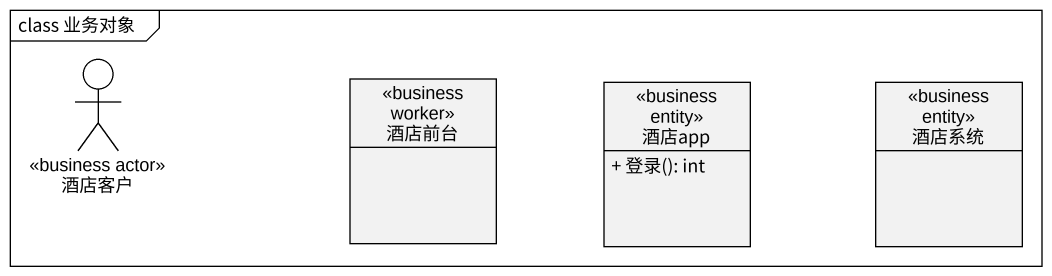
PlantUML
@startuml
mainframe class 业务对象
allowmixing
hide circle
hide empty members
skinparam classAttributeIconSize 0
actor 酒店客户 <<business actor>>
class 酒店前台 <<business worker>>
class 酒店app <<business entity>> {
  + 登录(): int
}
class 酒店系统 <<business entity>>
@enduml
